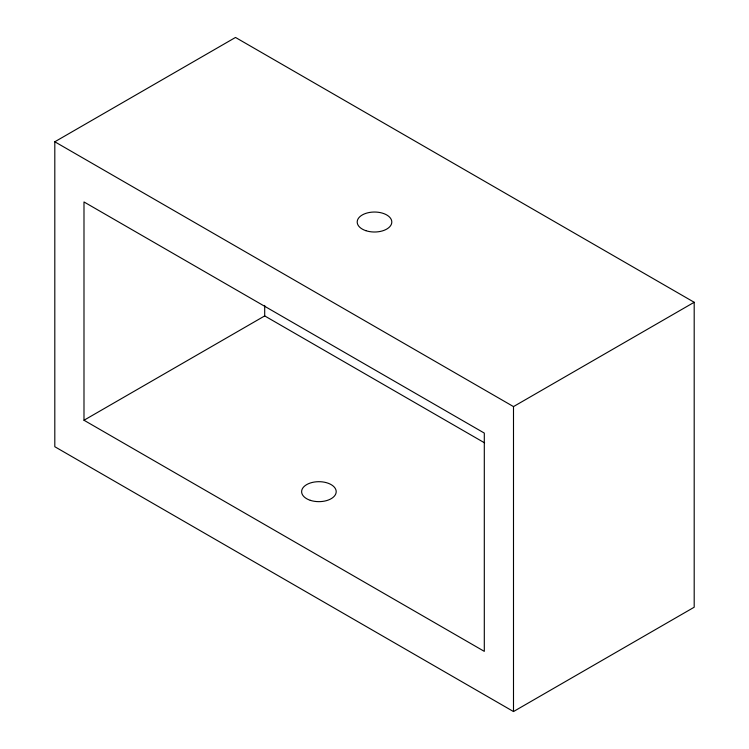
<?xml version="1.0" encoding="UTF-8"?>
<svg xmlns="http://www.w3.org/2000/svg" width="749" height="749" viewBox="0 0 749 749"><rect width="100%" height="100%" fill="white"/><g stroke="black" fill="none" stroke-linecap="round" stroke-linejoin="round"><path stroke-width="1.12" d="M54.808 141.776L235.504 37.45L694.192 302.278L694.192 607.224L513.496 711.55L54.808 446.722L54.808 141.776L513.496 406.595L694.192 302.278M83.991 420.245L484.303 651.358L484.303 433.081L83.991 201.958L83.991 420.245L264.697 315.919L484.612 442.884M513.496 406.595L513.496 711.55M264.697 305.414L264.697 315.919M310.255 500.313A17.302 9.99 0 0 0 336.198 491.662A17.302 9.99 0 0 0 310.255 483.021A17.302 9.99 0 0 0 310.255 500.313M365.849 230.673A17.302 9.99 0 0 0 391.802 222.022A17.302 9.99 0 0 0 365.849 213.371A17.302 9.99 0 0 0 365.849 230.673"/></g></svg>
